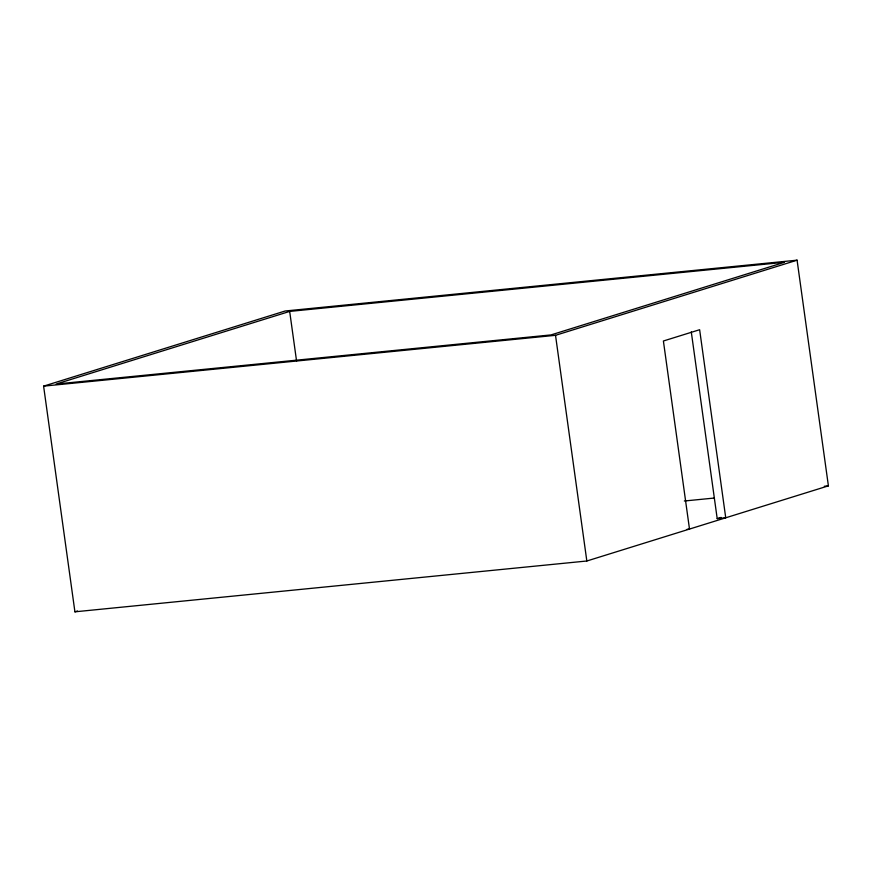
<?xml version="1.0" encoding="UTF-8"?>
<svg xmlns="http://www.w3.org/2000/svg" width="872" height="872" viewBox="0 0 872 872"><rect width="100%" height="100%" fill="white"/><g stroke="black" fill="none" stroke-linecap="round" stroke-linejoin="round"><path stroke-width="1.31" d="M43.6 386.143L285.166 310.999L797.084 260.183L828.4 485.857L586.834 561.001L74.916 611.817L43.6 386.143L555.519 335.317L797.084 260.183M289.678 311.413L56.157 384.04L551.006 334.913L784.528 262.276L289.678 311.413L296.578 361.106M74.916 611.817L77.51 611.01M691.289 331.916L717.198 518.633L721.09 517.423M824.334 486.26L828.4 485.857M684.335 501.008L714.157 498.054M717.198 518.633L725.733 517.794L699.638 329.725L663.396 340.996L689.501 529.064L687.06 529.304M555.519 335.317L586.834 561.001"/></g></svg>
